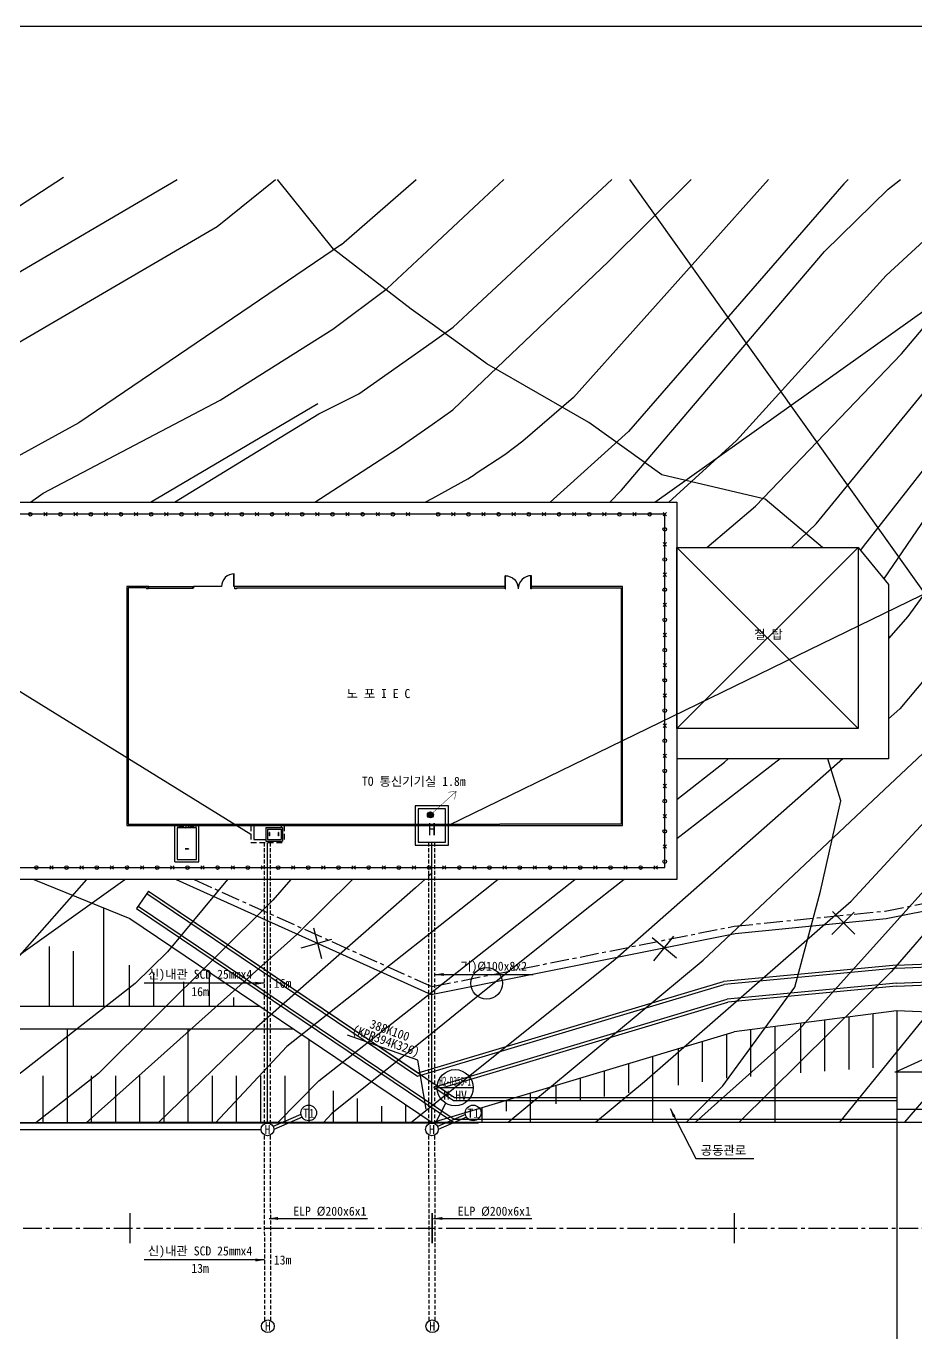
# Model space of a CAD drawing. Extents: x -212 to 226, y -69 to 145.
# Drawn here: x 46.2 to 105.1, y 15.5 to 102 of the extents above; entities that cross this region are included whole.
import ezdxf
from ezdxf.enums import TextEntityAlignment as Align

# ---------------------------------------------------------------- set-up
doc = ezdxf.new("R2010")
doc.units = 0
doc.header["$MEASUREMENT"] = 0
for name, pattern in [('A-CENTR01', [2, 1.25, -0.25, 0.25, -0.25]), ('CENTER', [2, 1.25, -0.25, 0.25, -0.25]), ('HIDDEN', [0.375, 0.25, -0.125])]:
    doc.linetypes.add(name, pattern=pattern)
for name, color, linetype in [('TT-BASE', 253, 'CONTINUOUS'), ('TT-CNTL', 1, 'A-CENTR01'), ('TT-LEAL', 1, 'CONTINUOUS'), ('TT-LEAT', 3, 'CONTINUOUS'), ('TT-TEXT', 3, 'CONTINUOUS'), ('TT-TRUF', 4, 'CONTINUOUS'), ('TX-PAPR', 2, 'CONTINUOUS'), ('TZ-LEAL', 1, 'CONTINUOUS'), ('TZ-LINE', 7, 'CONTINUOUS'), ('TZ-TEX2', 3, 'CONTINUOUS'), ('TZ-TEXT', 6, 'CONTINUOUS')]:
    doc.layers.add(name, color=color, linetype=linetype)
doc.styles.get("Standard").update_dxf_attribs({"font": 'GulimChe.ttf'})
doc.linetypes.add('ZIGZAG', pattern='A,0.00254,-5.08,[131,ltypeshp.shx,S=5.08,R=0,X=-5.08,Y=0],-10.16,[131,ltypeshp.shx,S=5.08,R=180,X=5.08,Y=0],-5.08', length=20.32254)
doc.dimstyles.new('D200', dxfattribs={"dimscale": 0.2, "dimtxt": 3, "dimasz": 3, "dimexe": 0.5, "dimexo": 0.5, "dimgap": 0.5, "dimtad": 1, "dimdec": 0, "dimzin": 1, "dimdsep": 46, "dimlunit": 6, "dimtxsty": 'Standard', "dimcen": 1, "dimclrd": 1, "dimclre": 1, "dimclrt": 3, "dimadec": 0, "dimazin": 0, "dimtfac": 1, "dimtdec": 0, "dimtix": 1, "dimtmove": 2, "dimatfit": 3, "dimfxl": 0, "dimtvp": 2, "dimlwd": -1, "dimlwe": -1, "dimarcsym": 0})
doc.dimstyles.new('지시선200', dxfattribs={"dimscale": 0.2, "dimtxt": 3, "dimasz": 3, "dimexe": 0.5, "dimexo": 0.5, "dimgap": 0.5, "dimtad": 1, "dimdec": 0, "dimzin": 1, "dimdsep": 46, "dimlunit": 6, "dimtxsty": 'Standard', "dimcen": 1, "dimclrd": 6, "dimclre": 6, "dimclrt": 3, "dimadec": 0, "dimazin": 0, "dimtfac": 1, "dimtdec": 0, "dimtix": 1, "dimtmove": 2, "dimatfit": 3, "dimfxl": 0, "dimtvp": 2, "dimlwd": -1, "dimlwe": -1, "dimarcsym": 0})

msp = doc.modelspace()

# ---------------------------------------------------------------- hatches: boundary and pattern name
at = {"layer": 'TZ-LINE'}
h = msp.add_hatch(color=256, dxfattribs=at)
h.dxf.hatch_style = 1
h.paths.add_polyline_path([(72.763, 49.76, 1), (73.163, 49.76, 1)])

# ---------------------------------------------------------------- linework, layer by layer
at = {"layer": 'TT-BASE'}
for p, q in [((43.469, 88.607, -374.638), (48.666, 91.99, -374.638)), ((43.668, 84.498, -374.638), (56.206, 91.839, -374.638)), ((58.848, 88.725, -374.638), (62.715, 91.839, -374.638)), ((66.556, 87.216, -374.638), (62.85, 91.839, -374.638)), ((67.072, 87.53, -374.638), (72.024, 91.839, -374.638)), ((76.074, 83.563, -374.638), (84.968, 91.839, -374.638)), ((76.171, 90.286, -374.638), (77.834, 91.839, -374.638)), ((95.353, 91.839, -374.638), (82.432, 77.397, -374.638)), ((90.228, 91.839, -374.638), (84.73, 86.39, -374.638)), ((86.14, 91.839, -288.11), (152.461, -1.245, -288.11)), ((87.822, 70.47, -288.11), (117.814, 91.839, -288.11)), ((100.624, 91.839, -374.638), (100.325, 91.558, -374.638)), ((103.139, 85.472, -374.638), (110.025, 91.839, -374.638)), ((103.275, 91.192, -374.638), (104.076, 91.839, -374.638)), ((100.325, 91.558, -374.638), (86.067, 75.138, -374.638)), ((99.061, 87.06, -374.638), (103.275, 91.192, -374.638)), ((73.07, 87.391, -374.638), (76.168, 90.285, -374.638)), ((40.286, 77.882, -374.638), (58.848, 88.725, -374.638)), ((104.141, 80.292, -374.638), (111.259, 88.74, -374.638)), ((67.072, 87.53, -374.638), (49.695, 75.718, -374.638)), ((71.698, 83.239, -374.638), (66.556, 87.216, -374.638)), ((70.108, 84.626, -374.638), (73.07, 87.391, -374.638)), ((85.605, 71.272, -374.638), (99.061, 87.06, -374.638)), ((84.73, 86.39, -374.638), (75.996, 78.055, -374.638)), ((93.231, 74.545, -374.638), (103.139, 85.472, -374.638)), ((66.513, 81.933, -374.638), (70.108, 84.626, -374.638)), ((73.07, 82.247, -374.638), (71.698, 83.239, -374.638)), ((74.461, 82.06, -374.638), (76.073, 83.561, -374.638)), ((76.025, 80.11, -374.638), (73.07, 82.247, -374.638)), ((59.047, 77.231, -374.638), (66.513, 81.933, -374.638)), ((73.07, 81.073, -374.638), (74.461, 82.06, -374.638)), ((68.222, 77.631, -374.638), (73.07, 81.073, -374.638)), ((76.689, 79.629, -374.638), (76.025, 80.11, -374.638)), ((83.444, 75.733, -374.638), (76.689, 79.629, -374.638)), ((94.473, 70.199, -374.638), (104.141, 80.292, -374.638)), ((98.508, 69.034, -374.638), (106.804, 79.156, -374.638)), ((74.458, 76.585, -374.638), (75.995, 78.052, -374.638)), ((47.333, 71.063, -374.638), (59.047, 77.231, -374.638)), ((65.578, 76.326, -374.638), (68.222, 77.631, -374.638)), ((82.432, 77.397, -374.638), (79.078, 74.504, -374.638)), ((54.435, 70.47), (65.512, 76.994)), ((56.013, 70.47, -374.638), (65.578, 76.326, -374.638)), ((73.07, 75.613, -374.638), (74.458, 76.585, -374.638)), ((49.695, 75.718, -374.638), (40.087, 70.47, -374.638)), ((70.819, 74.038, -374.638), (73.07, 75.613, -374.638)), ((88.282, 72.281, -374.638), (83.444, 75.733, -374.638)), ((79.078, 74.504, -374.638), (77.888, 73.607, -374.638)), ((86.067, 75.138, -374.638), (80.886, 70.47, -374.638)), ((88.747, 70.47, -374.638), (93.231, 74.545, -374.638)), ((107.24, 74.752, -374.638), (101.604, 67.532, -374.638)), ((119.159, 74.809, -374.638), (104.03, 56.785, -374.638)), ((65.316, 70.47, -374.638), (70.819, 74.038, -374.638)), ((77.888, 73.607, -374.638), (75.916, 72.325, -374.638)), ((73.07, 70.714, -374.638), (75.434, 72.007, -374.638)), ((75.434, 72.007, -374.638), (75.915, 72.32, -374.638)), ((95.123, 70.671, -374.638), (88.282, 72.281, -374.638)), ((46.494, 70.47, -374.638), (47.333, 71.063, -374.638)), ((84.834, 70.47, -374.638), (85.605, 71.272, -374.638)), ((72.623, 70.47, -374.638), (73.07, 70.714, -374.638)), ((91.269, 67.47, -374.638), (94.473, 70.199, -374.638)), ((98.926, 67.47, -374.638), (95.123, 70.671, -374.638)), ((102.985, 65.374, -374.638), (106.397, 70.37, -374.638)), ((109.821, 70.182, -374.638), (104.562, 62.898, -374.638)), ((47.363, 69.786, 512.11), (47.594, 69.554, 512.11)), ((47.594, 69.786, 512.11), (47.363, 69.554, 512.11)), ((49.363, 69.786, 512.11), (49.594, 69.554, 512.11)), ((49.594, 69.786, 512.11), (49.363, 69.554, 512.11)), ((51.363, 69.786, 512.11), (51.594, 69.554, 512.11)), ((51.594, 69.786, 512.11), (51.363, 69.554, 512.11)), ((53.363, 69.786, 512.11), (53.594, 69.554, 512.11)), ((53.594, 69.786, 512.11), (53.363, 69.554, 512.11)), ((55.363, 69.786, 512.11), (55.594, 69.554, 512.11)), ((55.594, 69.786, 512.11), (55.363, 69.554, 512.11)), ((57.363, 69.786, 512.11), (57.594, 69.554, 512.11)), ((57.594, 69.786, 512.11), (57.363, 69.554, 512.11)), ((59.363, 69.786, 512.11), (59.594, 69.554, 512.11)), ((59.594, 69.786, 512.11), (59.363, 69.554, 512.11)), ((61.363, 69.786, 512.11), (61.594, 69.554, 512.11)), ((61.594, 69.786, 512.11), (61.363, 69.554, 512.11)), ((63.363, 69.786, 512.11), (63.594, 69.554, 512.11)), ((63.594, 69.786, 512.11), (63.363, 69.554, 512.11)), ((65.363, 69.786, 512.11), (65.594, 69.554, 512.11)), ((65.594, 69.786, 512.11), (65.363, 69.554, 512.11)), ((67.363, 69.786, 512.11), (67.594, 69.554, 512.11)), ((67.594, 69.786, 512.11), (67.363, 69.554, 512.11)), ((69.363, 69.786, 512.11), (69.594, 69.554, 512.11)), ((69.594, 69.786, 512.11), (69.363, 69.554, 512.11)), ((71.363, 69.786, 512.11), (71.594, 69.554, 512.11)), ((71.594, 69.786, 512.11), (71.363, 69.554, 512.11)), ((74.363, 69.786, 512.11), (74.594, 69.554, 512.11)), ((74.594, 69.786, 512.11), (74.363, 69.554, 512.11)), ((76.363, 69.786, 512.11), (76.594, 69.554, 512.11)), ((76.594, 69.786, 512.11), (76.363, 69.554, 512.11)), ((78.363, 69.786, 512.11), (78.594, 69.554, 512.11)), ((78.594, 69.786, 512.11), (78.363, 69.554, 512.11)), ((80.363, 69.786, 512.11), (80.594, 69.554, 512.11)), ((80.594, 69.786, 512.11), (80.363, 69.554, 512.11)), ((82.363, 69.786, 512.11), (82.594, 69.554, 512.11)), ((82.594, 69.786, 512.11), (82.363, 69.554, 512.11)), ((84.363, 69.786, 512.11), (84.594, 69.554, 512.11)), ((84.594, 69.786, 512.11), (84.363, 69.554, 512.11)), ((86.363, 69.786, 512.11), (86.594, 69.554, 512.11)), ((86.594, 69.786, 512.11), (86.363, 69.554, 512.11)), ((88.363, 69.786, 512.11), (88.594, 69.554, 512.11)), ((88.594, 69.786, 512.11), (88.363, 69.554, 512.11)), ((96.856, 67.47, -374.638), (98.508, 69.034, -374.638)), ((88.594, 67.786, 512.11), (88.363, 67.554, 512.11)), ((88.363, 67.786, 512.11), (88.594, 67.554, 512.11)), ((101.604, 67.532, -374.638), (101.431, 67.286, -374.638)), ((101.282, 67.47, 512.11), (89.282, 55.47, 512.11)), ((89.282, 67.47, 512.11), (101.282, 55.47, 512.11)), ((101.282, 67.47, 512.11), (103.282, 65.008, 512.11)), ((88.594, 65.786, 512.11), (88.363, 65.554, 512.11)), ((88.363, 65.786, 512.11), (88.594, 65.554, 512.11)), ((100.808, 44.04, -374.638), (120.775, 65.683, -374.638)), ((103.282, 65.008, 512.11), (103.282, 53.47, 512.11)), ((52.87, 64.88, 512.11), (52.87, 49.06, 512.11)), ((54.278, 64.88, 512.11), (52.87, 64.88, 512.11)), ((52.96, 64.79, 512.11), (52.96, 49.144, 512.11)), ((54.178, 64.79, 512.11), (52.96, 64.79, 512.11)), ((54.178, 64.79, 512.11), (54.178, 64.72, 512.11)), ((54.328, 64.88, 512.11), (57.228, 64.88, 512.11)), ((54.328, 64.78, 512.11), (57.228, 64.78, 512.11)), ((88.594, 63.786, 512.11), (88.363, 63.554, 512.11)), ((88.363, 63.786, 512.11), (88.594, 63.554, 512.11)), ((104.562, 62.898, -374.638), (103.282, 61.447, -374.638)), ((103.384, 51.782, -374.638), (115.079, 62.803, -374.638)), ((88.594, 61.786, 512.11), (88.363, 61.554, 512.11)), ((88.363, 61.786, 512.11), (88.594, 61.554, 512.11)), ((122.288, 61.199, -374.638), (103.464, 39.364, -374.638)), ((88.594, 59.786, 512.11), (88.363, 59.554, 512.11)), ((88.363, 59.786, 512.11), (88.594, 59.554, 512.11)), ((88.594, 57.786, 512.11), (88.363, 57.554, 512.11)), ((88.363, 57.786, 512.11), (88.594, 57.554, 512.11)), ((97.357, 35.528, -374.638), (117.195, 57.644, -374.638)), ((52.87, 56.319, 512.11), (52.87, 49.06, 512.11)), ((104.03, 56.785, -374.638), (103.282, 56.125, -374.638)), ((52.96, 56.219, 512.11), (52.96, 49.15, 512.11)), ((88.594, 55.786, 512.11), (88.363, 55.554, 512.11)), ((88.363, 55.786, 512.11), (88.594, 55.554, 512.11)), ((88.594, 53.786, 512.11), (88.363, 53.554, 512.11)), ((88.363, 53.786, 512.11), (88.594, 53.554, 512.11)), ((100.271, 53.47, -374.638), (85.195, 40.173, -374.638)), ((96.107, 53.47, -374.638), (89.282, 48.173, -374.638)), ((103.282, 53.47, 512.11), (89.282, 53.47, 512.11)), ((89.282, 50.775, -374.638), (92.422, 53.242, -374.638)), ((92.422, 53.242, -374.638), (92.665, 53.47, -374.638)), ((100.132, 50.679, -374.638), (99.272, 53.47, -374.638)), ((88.594, 51.786, 512.11), (88.363, 51.554, 512.11)), ((88.363, 51.786, 512.11), (88.594, 51.554, 512.11)), ((91.018, 40.134, -374.638), (103.384, 51.782, -374.638)), ((98.795, 44.718, -374.638), (100.132, 50.679, -374.638)), ((88.594, 49.786, 512.11), (88.363, 49.554, 512.11)), ((88.363, 49.786, 512.11), (88.594, 49.554, 512.11)), ((52.871, 49.06, 512.11), (77.458, 49.06, 512.11)), ((52.96, 49.144, 512.11), (77.558, 49.15, 512.11)), ((61.278, 49.06, 512.11), (61.278, 48.12, 512.11)), ((62.078, 48.92, 512.11), (62.078, 48.02, 512.11)), ((62.078, 48.92, 512.11), (63.178, 48.92, 512.11)), ((62.178, 48.82, 512.11), (62.178, 48.12, 512.11)), ((62.178, 48.82, 512.11), (63.078, 48.82, 512.11)), ((62.314, 48.365, 512.11), (62.314, 48.593, 512.11)), ((62.337, 48.593, 512.11), (62.314, 48.593, 512.11)), ((62.337, 48.365, 512.11), (62.337, 48.593, 512.11)), ((62.896, 48.365, 512.11), (62.896, 48.593, 512.11)), ((62.919, 48.593, 512.11), (62.896, 48.593, 512.11)), ((62.919, 48.365, 512.11), (62.919, 48.593, 512.11)), ((63.078, 49.06, 512.11), (63.078, 48.92, 512.11)), ((63.078, 48.82, 512.11), (63.078, 48.12, 512.11)), ((63.178, 48.92, 512.11), (63.178, 48.02, 512.11)), ((61.278, 48.12, 512.11), (62.078, 48.12, 512.11)), ((62.078, 48.02, 512.11), (63.178, 48.02, 512.11)), ((62.178, 48.12, 512.11), (63.078, 48.12, 512.11)), ((62.337, 48.365, 512.11), (62.314, 48.365, 512.11)), ((62.919, 48.365, 512.11), (62.896, 48.365, 512.11)), ((88.594, 47.786, 512.11), (88.363, 47.554, 512.11)), ((88.363, 47.786, 512.11), (88.594, 47.554, 512.11)), ((56.954, 47.505, 512.11), (56.724, 47.505, 512.11)), ((56.954, 47.505, 512.11), (56.724, 47.505, 512.11)), ((56.954, 47.482, 512.11), (56.724, 47.482, 512.11)), ((56.954, 47.482, 512.11), (56.724, 47.482, 512.11)), ((56.954, 47.505, 512.11), (56.954, 47.482, 512.11)), ((56.954, 47.505, 512.11), (56.954, 47.482, 512.11)), ((47.994, 46.386, 512.11), (47.763, 46.154, 512.11)), ((47.763, 46.386, 512.11), (47.994, 46.154, 512.11)), ((49.994, 46.386, 512.11), (49.763, 46.154, 512.11)), ((49.763, 46.386, 512.11), (49.994, 46.154, 512.11)), ((51.994, 46.386, 512.11), (51.763, 46.154, 512.11)), ((51.763, 46.386, 512.11), (51.994, 46.154, 512.11)), ((53.994, 46.386, 512.11), (53.763, 46.154, 512.11)), ((53.763, 46.386, 512.11), (53.994, 46.154, 512.11)), ((55.994, 46.386, 512.11), (55.763, 46.154, 512.11)), ((55.763, 46.386, 512.11), (55.994, 46.154, 512.11)), ((57.994, 46.386, 512.11), (57.763, 46.154, 512.11)), ((57.763, 46.386, 512.11), (57.994, 46.154, 512.11)), ((59.994, 46.386, 512.11), (59.763, 46.154, 512.11)), ((59.763, 46.386, 512.11), (59.994, 46.154, 512.11)), ((61.994, 46.386, 512.11), (61.763, 46.154, 512.11)), ((61.763, 46.386, 512.11), (61.994, 46.154, 512.11)), ((63.994, 46.386, 512.11), (63.763, 46.154, 512.11)), ((63.763, 46.386, 512.11), (63.994, 46.154, 512.11)), ((65.994, 46.386, 512.11), (65.763, 46.154, 512.11)), ((65.763, 46.386, 512.11), (65.994, 46.154, 512.11)), ((67.994, 46.386, 512.11), (67.763, 46.154, 512.11)), ((67.763, 46.386, 512.11), (67.994, 46.154, 512.11)), ((69.994, 46.386, 512.11), (69.763, 46.154, 512.11)), ((69.763, 46.386, 512.11), (69.994, 46.154, 512.11)), ((71.994, 46.386, 512.11), (71.763, 46.154, 512.11)), ((71.763, 46.386, 512.11), (71.994, 46.154, 512.11)), ((73.069, 45.898, -374.638), (72.812, 45.67, -374.638)), ((73.994, 46.386, 512.11), (73.763, 46.154, 512.11)), ((73.763, 46.386, 512.11), (73.994, 46.154, 512.11)), ((75.994, 46.386, 512.11), (75.763, 46.154, 512.11)), ((75.763, 46.386, 512.11), (75.994, 46.154, 512.11)), ((77.994, 46.386, 512.11), (77.763, 46.154, 512.11)), ((77.763, 46.386, 512.11), (77.994, 46.154, 512.11)), ((79.994, 46.386, 512.11), (79.763, 46.154, 512.11)), ((79.763, 46.386, 512.11), (79.994, 46.154, 512.11)), ((81.994, 46.386, 512.11), (81.763, 46.154, 512.11)), ((81.763, 46.386, 512.11), (81.994, 46.154, 512.11)), ((83.994, 46.386, 512.11), (83.763, 46.154, 512.11)), ((83.763, 46.386, 512.11), (83.994, 46.154, 512.11)), ((85.994, 46.386, 512.11), (85.763, 46.154, 512.11)), ((85.763, 46.386, 512.11), (85.994, 46.154, 512.11)), ((87.994, 46.386, 512.11), (87.763, 46.154, 512.11)), ((87.763, 46.386, 512.11), (87.994, 46.154, 512.11)), ((113.541, 46.04, -374.638), (100.047, 29.417, -374.638)), ((30.139, 29.371), (52.734, 45.47)), ((43.668, 38.057, -374.638), (50.219, 45.47, -374.638)), ((46.707, 45.47, -886.748), (53.066, 42.895, -886.748)), ((59.52, 45.47, -374.638), (55.555, 40.682, -374.638)), ((63.726, 45.47, -374.638), (62.533, 44.119, -374.638)), ((67.814, 45.47, -374.638), (64.123, 41.841, -374.638)), ((72.586, 45.47, -374.638), (71.977, 44.931, -374.638)), ((75.458, 39.915, -374.638), (82.529, 45.47, -374.638)), ((77.444, 45.47, -374.638), (75.51, 43.943, -374.638)), ((85.798, 45.47, -374.638), (83.208, 43.46, -374.638)), ((54.297, 44.718, -886.748), (53.513, 43.558, -886.748)), ((54.297, 44.718, -886.748), (53.513, 43.558, -886.748)), ((54.185, 44.552, -1347.913), (72.119, 32.452, -1347.913)), ((54.297, 44.718, -1347.913), (72.152, 32.671, -1347.913)), ((54.297, 44.718, -886.748), (74.559, 31.047, -886.748)), ((71.977, 44.931, -374.638), (61.467, 35.691, -374.638)), ((97.089, 38.347, -374.638), (98.795, 44.718, -374.638)), ((62.533, 44.119, -374.638), (50.985, 32.623, -374.638)), ((51.344, 37.095, -886.748), (51.344, 43.592, -886.748)), ((53.513, 43.558, -1347.913), (74.484, 29.408, -1347.913)), ((53.513, 43.558, -886.748), (74.484, 29.408, -886.748)), ((53.625, 43.723, -1347.913), (74.545, 29.608, -1347.913)), ((75.514, 43.94, -374.638), (73.069, 42.007, -374.638)), ((83.208, 43.46, -374.638), (75.417, 37.197, -374.638)), ((87.138, 32.103, -374.638), (100.808, 44.04, -374.638)), ((53.066, 42.895, -886.748), (73.071, 29.397, -886.748)), ((64.123, 41.841, -374.638), (52.817, 31.732, -374.638)), ((73.069, 42.007, -374.638), (63.466, 34.416, -374.638)), ((47.737, 37.095, -886.748), (47.737, 41.044, -886.748)), ((49.344, 37.095, -886.748), (49.344, 40.732, -886.748)), ((55.555, 40.682, -374.638), (53.428, 38.591, -374.638)), ((53.037, 37.095, -886.748), (53.037, 39.818, -886.748)), ((73.069, 38.032, -374.638), (75.457, 39.908, -374.638)), ((85.195, 40.173, -374.638), (75.35, 32.311, -374.638)), ((78.112, 29.409, -374.638), (91.018, 40.134, -374.638)), ((103.82, 39.808, -1182.331), (92.357, 38.73, -1347.913)), ((103.82, 39.808, -1182.331), (107.93, 39.985, -1182.331)), ((54.644, 37.095, -886.748), (54.644, 39.32, -886.748)), ((58.337, 37.095, -886.748), (58.337, 39.341, -886.748)), ((103.828, 39.609, -1182.331), (92.399, 38.534, -1347.913)), ((103.464, 39.364, -374.638), (93.404, 29.415, -374.638)), ((103.828, 39.609, -1182.331), (107.95, 39.786, -1182.331)), ((53.428, 38.591, -374.638), (41.626, 29.371, -374.638)), ((56.644, 37.095, -886.748), (56.644, 38.7, -886.748)), ((72.119, 32.452, -1347.913), (92.399, 38.534, -1347.913)), ((72.152, 32.671, -1347.913), (92.357, 38.73, -1347.913)), ((92.311, 31.813, -374.638), (97.089, 38.347, -374.638)), ((103.811, 38.607, -1182.331), (92.608, 37.553, -1347.913)), ((103.82, 38.407, -1182.331), (92.65, 37.357, -1347.913)), ((103.811, 38.607, -1182.331), (108.05, 38.789, -1182.331)), ((103.82, 38.407, -1182.331), (108.07, 38.59, -1182.331)), ((59.944, 37.095, -886.748), (59.944, 37.676, -886.748)), ((65.571, 32.141, -374.638), (73.069, 38.032, -374.638)), ((73.19, 31.729, -1347.913), (92.608, 37.553, -1347.913)), ((73.652, 31.659, -1347.913), (92.65, 37.357, -1347.913)), ((24.844, 37.095, -886.748), (61.669, 37.094, -886.748)), ((75.418, 37.2, -374.638), (73.069, 35.312, -374.638)), ((103.819, 36.794, -886.748), (93.069, 35.394, -886.748)), ((100.674, 32.894, -886.748), (100.674, 36.385, -886.748)), ((102.274, 33.005, -886.748), (102.274, 36.593, -886.748)), ((103.857, 31.047, -1347.913), (103.857, 36.793, -1347.913)), ((24.844, 35.595, -886.748), (63.894, 35.594, -886.748)), ((48.937, 29.396, -886.748), (48.937, 35.596, -886.748)), ((61.467, 35.691, -374.638), (54.951, 29.372, -374.638)), ((56.937, 29.396, -886.748), (56.937, 35.596, -886.748)), ((90.508, 29.414, -374.638), (97.357, 35.528, -374.638)), ((94.181, 32.442, -886.748), (94.181, 35.539, -886.748)), ((95.781, 29.417, -886.748), (95.781, 35.748, -886.748)), ((97.474, 32.671, -886.748), (97.474, 35.968, -886.748)), ((99.074, 32.783, -886.748), (99.074, 36.176, -886.748)), ((64.937, 29.396, -886.748), (64.937, 34.891, -886.748)), ((73.069, 35.312, -374.638), (66.445, 29.987, -374.638)), ((73.071, 29.397, -886.748), (93.069, 35.394, -886.748)), ((90.981, 32.091, -886.748), (90.981, 34.768, -886.748)), ((92.581, 32.331, -886.748), (92.581, 35.248, -886.748)), ((103.82, 32.776, -1182.331), (108.07, 34.696, -1182.331)), ((63.466, 34.416, -374.638), (58.736, 29.372, -374.638)), ((87.688, 29.418, -886.748), (87.688, 33.78, -886.748)), ((89.381, 31.851, -886.748), (89.381, 34.288, -886.748)), ((86.088, 31.356, -886.748), (86.088, 33.301, -886.748)), ((50.985, 32.623, -374.638), (46.834, 29.372, -374.638)), ((47.337, 29.395, -886.748), (47.337, 32.484, -886.748)), ((50.537, 29.396, -886.748), (50.537, 32.484, -886.748)), ((52.137, 29.396, -886.748), (52.137, 32.484, -886.748)), ((53.737, 29.396, -886.748), (53.737, 32.484, -886.748)), ((55.337, 29.396, -886.748), (55.337, 32.484, -886.748)), ((58.537, 29.396, -886.748), (58.537, 32.484, -886.748)), ((60.137, 29.396, -886.748), (60.137, 32.484, -886.748)), ((61.737, 29.396, -886.748), (61.737, 32.484, -886.748)), ((62.84, 29.373, -374.638), (65.571, 32.141, -374.638)), ((63.337, 29.396, -886.748), (63.337, 32.485, -886.748)), ((75.351, 32.308, -374.638), (73.069, 30.485, -374.638)), ((82.888, 30.876, -886.748), (82.888, 32.341, -886.748)), ((83.882, 29.411, -374.638), (87.138, 32.103, -374.638)), ((84.488, 31.116, -886.748), (84.488, 32.821, -886.748)), ((118.07, 32.729, -1182.331), (103.716, 32.729, -1182.331)), ((52.817, 31.732, -374.638), (50.183, 29.372, -374.638)), ((66.537, 29.396, -886.748), (66.537, 31.482, -886.748)), ((73.19, 31.729, -1347.913), (74.497, 30.847, -1347.913)), ((73.652, 31.659, -1347.913), (74.559, 31.047, -1347.913)), ((79.594, 29.418, -886.748), (79.595, 31.353, -886.748)), ((81.288, 30.636, -886.748), (81.288, 31.861, -886.748)), ((89.922, 29.413, -374.638), (92.311, 31.813, -374.638)), ((106.186, 31.529, -374.638), (104.343, 29.416, -374.638)), ((68.137, 29.396, -886.748), (68.137, 30.981, -886.748)), ((69.737, 29.397, -886.748), (69.737, 30.48, -886.748)), ((71.337, 29.397, -886.748), (71.337, 30.576, -886.748)), ((73.069, 30.485, -374.638), (71.677, 29.373, -374.638)), ((74.497, 30.847, -1347.913), (103.857, 30.847, -1347.913)), ((74.559, 31.047, -1347.913), (103.857, 31.047, -1347.913)), ((74.559, 31.047, -1182.331), (103.857, 31.047, -1182.331)), ((76.394, 29.409, -886.748), (76.394, 30.393, -886.748)), ((77.994, 30.141, -886.748), (77.994, 30.873, -886.748)), ((103.857, 13.747, -295.583), (103.857, 31.047, -295.583)), ((103.86, 13.744, -295.583), (103.86, 31.044, -295.583)), ((103.86, 13.744, -295.583), (103.86, 31.044, -295.583)), ((66.445, 29.987, -374.638), (65.861, 29.373, -374.638)), ((72.937, 29.397, -886.748), (72.937, 29.497, -886.748)), ((74.545, 29.608, -1347.913), (103.856, 29.618, -1347.913)), ((133.066, 30.256, -886.748), (103.817, 30.246, -886.748)), ((103.86, 29.416, -295.583), (158.041, 29.434, -295.583)), ((0.344, 29.393, -886.748), (73.071, 29.397, -886.748)), ((25.344, 29.371, -886.748), (76.148, 29.373, -886.748)), ((50.324, 29.4, -886.748), (103.857, 29.418, -886.748)), ((74.484, 29.408, -886.748), (103.857, 29.418, -886.748)), ((75.303, 29.408, -1182.331), (103.857, 29.418, -1182.331))]:
    msp.add_line(p, q, dxfattribs=at)
at = {"layer": 'TT-BASE', "ltscale": 0.1}
for p, q in [((54.278, 64.72, 512.11), (54.178, 64.72, 512.11)), ((54.278, 64.72, 512.11), (54.278, 64.88, 512.11)), ((59.14, 64.88, 512.11), (57.278, 64.88, 512.11)), ((60.01, 64.88, 512.11), (59.945, 64.88, 512.11)), ((77.905, 64.88, 512.11), (60.01, 64.88, 512.11)), ((60.01, 64.72, 512.11), (60.01, 64.88, 512.11)), ((60.128, 64.72, 512.11), (60.01, 64.72, 512.11)), ((60.128, 64.79, 512.11), (60.128, 64.72, 512.11)), ((77.905, 64.79, 512.11), (77.905, 64.88, 512.11)), ((85.688, 64.88, 512.11), (79.645, 64.88, 512.11)), ((79.645, 64.79, 512.11), (79.645, 64.88, 512.11)), ((85.688, 49.06, 512.11), (85.688, 64.88, 512.11)), ((56.036, 46.66, 512.11), (56.036, 49.15, 512.11)), ((56.036, 49.06, 512.11), (57.637, 49.06, 512.11)), ((57.639, 46.66, 512.11), (57.639, 49.15, 512.11)), ((77.458, 49.06, 512.11), (85.688, 49.06, 512.11)), ((56.039, 46.66, 512.11), (57.639, 46.66, 512.11))]:
    msp.add_line(p, q, dxfattribs=at)
at = {"layer": 'TT-BASE', "ltscale": 8}
for p, q in [((56.262, 49.06, 512.11), (56.762, 48.91, 512.11)), ((56.762, 49.06, 512.11), (56.262, 48.91, 512.11)), ((57.439, 49.06, 512.11), (56.939, 48.91, 512.11)), ((56.939, 49.06, 512.11), (57.439, 48.91, 512.11)), ((57.439, 49.06, 512.11), (56.939, 48.91, 512.11))]:
    msp.add_line(p, q, dxfattribs=at)
at = {"layer": 'TT-BASE', "linetype": 'Continuous'}
for p, q in [((56.123, 45.47), (73.007, 37.872)), ((103.14, 42.899), (113.198, 44.91)), ((99.544, 41.829), (101.016, 43.318)), ((99.586, 43.371), (101.051, 41.871)), ((93.14, 41.899), (103.14, 42.899)), ((65.222, 42.278), (65.743, 40.248)), ((73.007, 37.872), (93.14, 41.899)), ((87.645, 41.639), (89.249, 40.29)), ((87.753, 40.101), (89.073, 41.727)), ((64.416, 40.963), (66.434, 41.519)), ((108.07, 36.59, -1182.331), (103.819, 36.794, -1182.331))]:
    msp.add_line(p, q, dxfattribs=at)
at = {"layer": 'TT-BASE', "linetype": 'CENTER'}
for p, q in [((57.325, 45.47), (73.064, 38.387)), ((103.064, 43.387), (113.064, 45.387)), ((93.064, 42.387), (103.064, 43.387)), ((73.064, 38.387), (93.064, 42.387))]:
    msp.add_line(p, q, dxfattribs=at)
at = {"layer": 'TT-BASE', "extrusion": (-0.00048215, -0.023083, 0.999733)}
for p, q in [((53.066, 23.394, 0.023), (53.066, 21.395, -0.023)), ((73.066, 23.394, 0.023), (73.066, 21.395, -0.023))]:
    msp.add_line(p, q, dxfattribs=at)
at = {"layer": 'TT-BASE', "extrusion": (-0.000482151, -0.023083, 0.999733)}
for p, q in [((73.069, 23.394, 0.023), (73.069, 21.395, -0.023)), ((93.069, 23.394, 0.023), (93.069, 21.395, -0.023))]:
    msp.add_line(p, q, dxfattribs=at)
at = {"layer": 'TT-BASE', "elevation": 512.11}
for points in [[(38.276, 66.478), (38.276, 70.47), (89.282, 70.47), (89.282, 45.47), (38.278, 45.47), (38.278, 54.717)], [(39.078, 54.715), (39.078, 46.27), (88.478, 46.27), (88.478, 69.67), (39.076, 69.67), (39.076, 66.978)]]:
    msp.add_lwpolyline(points, dxfattribs=at)
at = {"layer": 'TT-BASE', "linetype": 'ByBlock', "const_width": 0.001, "elevation": 512.11}
for points in [[(38.476, 66.978), (38.476, 70.27), (89.078, 70.27), (89.078, 45.67), (38.478, 45.67), (38.478, 54.716)], [(38.778, 54.715), (38.778, 45.97), (88.778, 45.97), (88.778, 69.97), (38.777, 69.97)]]:
    msp.add_lwpolyline(points, dxfattribs=at)
at = {"layer": 'TT-BASE', "elevation": 512.11}
for points in [[(101.282, 55.47), (89.282, 55.47), (89.282, 67.47), (101.282, 67.47)], [(54.278, 64.78), (54.328, 64.78), (54.328, 64.88), (54.278, 64.88)], [(57.278, 64.78), (57.228, 64.78), (57.228, 64.88), (57.278, 64.88)]]:
    msp.add_lwpolyline(points, close=True, dxfattribs=at)
at = {"layer": 'TT-BASE', "ltscale": 0.1, "elevation": 512.11}
for points in [[(59.98, 64.88), (59.98, 65.72, 0.414214), (59.14, 64.88, 0.414214)], [(77.905, 64.729), (77.905, 65.599, -0.414214), (78.775, 64.729, -0.414214)], [(79.645, 64.729), (79.645, 65.599, 0.414214), (78.775, 64.729, 0.414214)]]:
    msp.add_lwpolyline(points, format="xyb", dxfattribs=at)
for points in [[(59.98, 64.88), (59.945, 64.88), (59.945, 65.72), (59.98, 65.72)], [(77.905, 64.729), (77.94, 64.729), (77.94, 65.599), (77.905, 65.599)], [(79.645, 64.729), (79.61, 64.729), (79.61, 65.599), (79.645, 65.599)], [(60.128, 64.79), (77.905, 64.79)], [(79.645, 64.79), (85.598, 64.79), (85.598, 49.15), (77.558, 49.15)]]:
    msp.add_lwpolyline(points, dxfattribs=at)
at = {"layer": 'TT-BASE', "ltscale": 5, "elevation": 512.11}
msp.add_lwpolyline([(57.489, 46.81), (57.489, 48.91), (56.189, 48.91), (56.189, 46.81), (57.489, 46.81)], dxfattribs=at)
for points in [[(56.762, 48.91), (56.262, 48.91), (56.262, 49.06), (56.762, 49.06)], [(57.439, 48.91), (56.939, 48.91), (56.939, 49.06), (57.439, 49.06)], [(57.439, 48.91), (56.939, 48.91), (56.939, 49.06), (57.439, 49.06)]]:
    msp.add_lwpolyline(points, close=True, dxfattribs=at)
at = {"layer": 'TT-BASE'}
for centre, radius in [((46.478, 69.67, 512.11), 0.12), ((48.478, 69.67, 512.11), 0.12), ((50.478, 69.67, 512.11), 0.12), ((52.478, 69.67, 512.11), 0.12), ((54.478, 69.67, 512.11), 0.12), ((56.478, 69.67, 512.11), 0.12), ((58.478, 69.67, 512.11), 0.12), ((60.478, 69.67, 512.11), 0.12), ((62.478, 69.67, 512.11), 0.12), ((64.478, 69.67, 512.11), 0.12), ((66.478, 69.67, 512.11), 0.12), ((68.478, 69.67, 512.11), 0.12), ((70.478, 69.67, 512.11), 0.12), ((73.478, 69.67, 512.11), 0.12), ((75.478, 69.67, 512.11), 0.12), ((77.478, 69.67, 512.11), 0.12), ((79.478, 69.67, 512.11), 0.12), ((81.478, 69.67, 512.11), 0.12), ((83.478, 69.67, 512.11), 0.12), ((85.478, 69.67, 512.11), 0.12), ((87.478, 69.67, 512.11), 0.12), ((88.478, 68.67, 512.11), 0.12), ((88.478, 66.67, 512.11), 0.12), ((88.478, 64.67, 512.11), 0.12), ((88.478, 62.67, 512.11), 0.12), ((88.478, 60.67, 512.11), 0.12), ((88.478, 58.67, 512.11), 0.12), ((88.478, 56.67, 512.11), 0.12), ((88.478, 54.67, 512.11), 0.12), ((88.478, 52.67, 512.11), 0.12), ((88.478, 50.67, 512.11), 0.12), ((88.478, 48.67, 512.11), 0.12), ((88.478, 46.67, 512.11), 0.12), ((46.878, 46.27, 512.11), 0.12), ((48.878, 46.27, 512.11), 0.12), ((50.878, 46.27, 512.11), 0.12), ((52.878, 46.27, 512.11), 0.12), ((54.878, 46.27, 512.11), 0.12), ((56.878, 46.27, 512.11), 0.12), ((58.878, 46.27, 512.11), 0.12), ((60.878, 46.27, 512.11), 0.12), ((62.878, 46.27, 512.11), 0.12), ((64.878, 46.27, 512.11), 0.12), ((66.878, 46.27, 512.11), 0.12), ((68.878, 46.27, 512.11), 0.12), ((70.878, 46.27, 512.11), 0.12), ((72.878, 46.27, 512.11), 0.12), ((74.878, 46.27, 512.11), 0.12), ((76.878, 46.27, 512.11), 0.12), ((78.878, 46.27, 512.11), 0.12), ((80.878, 46.27, 512.11), 0.12), ((82.878, 46.27, 512.11), 0.12), ((84.878, 46.27, 512.11), 0.12), ((86.878, 46.27, 512.11), 0.12), ((76.684, 38.608), 1.044)]:
    msp.add_circle(centre, radius, dxfattribs=at)
at = {"layer": 'TT-CNTL', "elevation": -295.583, "flags": 128}
msp.add_lwpolyline([(0, 22.395), (97.86, 22.394), (158.041, 22.394)], dxfattribs=at)
at = {"layer": 'TT-LEAL'}
for p, q in [((75.802, 31.692), (73.402, 31.692)), ((73.271, 29.293), (73.973, 30.67))]:
    msp.add_line(p, q, dxfattribs=at)
at = {"layer": 'TT-LEAL', "flags": 128}
msp.add_lwpolyline([(72.674, 30.278), (72.124, 33.51), (67.477, 35.163)], dxfattribs=at)
at = {"layer": 'TT-LEAL'}
for centre, radius in [((74.602, 31.692), 1.2), ((62.178, 28.928, 512.11), 0.42), ((73.063, 28.928), 0.42), ((62.201, 15.899, 512.11), 0.42), ((73.086, 15.899), 0.42)]:
    msp.add_circle(centre, radius, dxfattribs=at)
at = {"layer": 'TT-LEAL', "linetype": 'Continuous'}
for centre in [(64.907, 30.024, 512.11), (75.792, 30.024)]:
    msp.add_circle(centre, 0.52, dxfattribs=at)
at = {"layer": 'TT-TRUF', "elevation": 512.11}
for points in [[(64.395, 29.929), (62.547, 29.129)], [(64.469, 29.743), (62.598, 28.933)]]:
    msp.add_lwpolyline(points, dxfattribs=at)
at = {"layer": 'TT-TRUF'}
for points in [[(75.28, 29.929), (73.432, 29.129)], [(75.354, 29.743), (73.483, 28.933)]]:
    msp.add_lwpolyline(points, dxfattribs=at)
at = {"layer": 'TX-PAPR'}
msp.add_lwpolyline([(-0.408, 101.99), (158.792, 101.99), (158.792, -1.21), (-0.408, -1.21)], close=True, dxfattribs=at)
at = {"layer": 'TZ-LEAL'}
msp.add_lwpolyline([(90.523, 27.001), (94.383, 27.001)], dxfattribs=at)
at = {"layer": 'TZ-LINE', "linetype": 'HIDDEN', "ltscale": 1.5}
for p, q in [((61.078, 49.06, 512.11), (61.078, 47.92, 512.11)), ((63.278, 49.06, 512.11), (63.278, 47.92, 512.11)), ((61.078, 47.92, 512.11), (63.278, 47.92, 512.11))]:
    msp.add_line(p, q, dxfattribs=at)
at = {"layer": 'TZ-LINE', "const_width": 0.03, "elevation": 512.11}
for points in [[(72.963, 49.76), (74.672, 51.32)], [(74.123, 51.258), (74.672, 51.32), (74.561, 50.778)]]:
    msp.add_lwpolyline(points, dxfattribs=at)
at = {"layer": 'TZ-LINE', "elevation": 512.11}
for points in [[(71.963, 47.76), (74.163, 47.76), (74.163, 50.36), (71.963, 50.36)], [(72.163, 47.96), (73.963, 47.96), (73.963, 50.16), (72.163, 50.16)]]:
    msp.add_lwpolyline(points, close=True, dxfattribs=at)
at = {"layer": 'TZ-LINE', "linetype": 'HIDDEN', "elevation": 512.11}
for points in [[(61.978, 29.297), (61.978, 47.92)], [(62.378, 29.297), (62.378, 47.92)], [(62.001, 16.268), (61.979, 28.558)], [(62.401, 16.268), (62.379, 28.559)]]:
    msp.add_lwpolyline(points, dxfattribs=at)
at = {"layer": 'TZ-LINE', "linetype": 'ZIGZAG', "ltscale": 0.039, "elevation": 512.11}
msp.add_lwpolyline([(62.178, 29.297), (62.178, 47.92)], dxfattribs=at)
at = {"layer": 'TZ-LINE', "linetype": 'HIDDEN'}
for points in [[(72.863, 29.297), (72.863, 47.96)], [(73.263, 29.297), (73.263, 47.96)], [(72.886, 16.268), (72.864, 28.558)], [(73.286, 16.268), (73.264, 28.559)]]:
    msp.add_lwpolyline(points, dxfattribs=at)
at = {"layer": 'TZ-LINE', "linetype": 'ZIGZAG', "ltscale": 0.039}
msp.add_lwpolyline([(73.063, 29.297), (73.063, 47.96)], dxfattribs=at)
at = {"layer": 'TZ-LINE'}
msp.add_circle((72.963, 49.76, 512.11), 0.2, dxfattribs=at)

# ---------------------------------------------------------------- texts
at = {"layer": 'TT-BASE', "linetype": 'Continuous'}
msp.add_text('철 탑', height=0.6, dxfattribs=at).set_placement((95.346, 61.729, 512.11), align=Align.MIDDLE)
at = {"layer": 'TT-LEAT'}
for s, rotation, p in [('기)Ø100x8x2', 0.05182, (77.143, 39.697)), ('(KPR394K326)', 340.52533, (70.007, 34.758, -11.629)), ('388K100', 340.52533, (70.268, 35.493, -11.629)), ('공동관로', 0.05182, (92.366, 27.558)), ('ELP Ø200x6x1', 0.05182, (66.306, 23.514, 512.11)), ('ELP Ø200x6x1', 0.05182, (77.191, 23.514))]:
    msp.add_text(s, height=0.6, rotation=rotation, dxfattribs=at).set_placement(p, align=Align.MIDDLE)
at = {"layer": 'TT-LEAT', "width": 0.5}
msp.add_text('H2-D355-1', height=0.6, dxfattribs=at).set_placement((74.602, 32.124), align=Align.MIDDLE)
at = {"layer": 'TT-LEAT'}
for s, p in [('H-HV', (74.602, 31.192)), ('T1', (64.915, 29.999, 512.11)), ('T1', (75.8, 29.999)), ('H', (62.18, 28.928, 512.11)), ('H', (73.065, 28.928)), ('H', (62.201, 15.899, 512.11)), ('H', (73.086, 15.899))]:
    msp.add_text(s, height=0.6, dxfattribs=at).set_placement(p, align=Align.MIDDLE)
at = {"layer": 'TT-TEXT'}
msp.add_text('노 포 I E C', height=0.6, rotation=0.05182, dxfattribs=at).set_placement((69.522, 57.794), align=Align.MIDDLE)
at = {"layer": 'TZ-TEX2'}
msp.add_text('H', height=0.8, dxfattribs=at).set_placement((73.063, 48.814, 511.491), align=Align.MIDDLE)
at = {"layer": 'TZ-TEXT'}
for s, rotation, p in [('TO 통신기기실 1.8m', 359.94818, (71.861, 51.987)), ('신)내관 SCD 25mmx4', 359.94818, (57.714, 39.166, 512.11)), ('16m', 0.05182, (57.714, 38.051, 512.11)), ('신)내관 SCD 25mmx4', 359.94818, (57.714, 20.843, 512.11)), ('13m', 0.05182, (57.714, 19.728, 512.11))]:
    msp.add_text(s, height=0.6, rotation=rotation, dxfattribs=at).set_placement(p, align=Align.MIDDLE)
for s, p in [('16m', (62.597, 38.608, 512.11)), ('13m', (62.597, 20.285, 512.11))]:
    msp.add_text(s, height=0.6, rotation=0.05182, dxfattribs=at).set_placement(p, align=Align.MIDDLE_LEFT)

# ---------------------------------------------------------------- leaders
at = {"layer": 'TZ-LEAL'}
for points in [[(73.249, 39.191), (79.761, 39.191)], [(61.978, 38.608, 512.11), (54.018, 38.608, 512.11)], [(88.83, 30.305), (90.523, 27.001)], [(62.278, 23.035, 512.11), (68.798, 23.035, 512.11)], [(73.163, 23.035), (79.683, 23.035)], [(61.978, 20.285, 512.11), (54.018, 20.285, 512.11)]]:
    msp.add_leader(points, dimstyle='D200', dxfattribs=at)
at = {"layer": 'TZ-TEXT'}
for points in [[(34.852, 64.691, -374.638), (61.078, 48.49, -374.638)], [(106.256, 64.691, 512.11), (74.163, 49.06, 512.11)], [(43.675, 28.928, 512.11), (61.758, 28.928, 512.11)]]:
    msp.add_leader(points, dimstyle='지시선200', dxfattribs=at)

doc.saveas('drawing.dxf')
